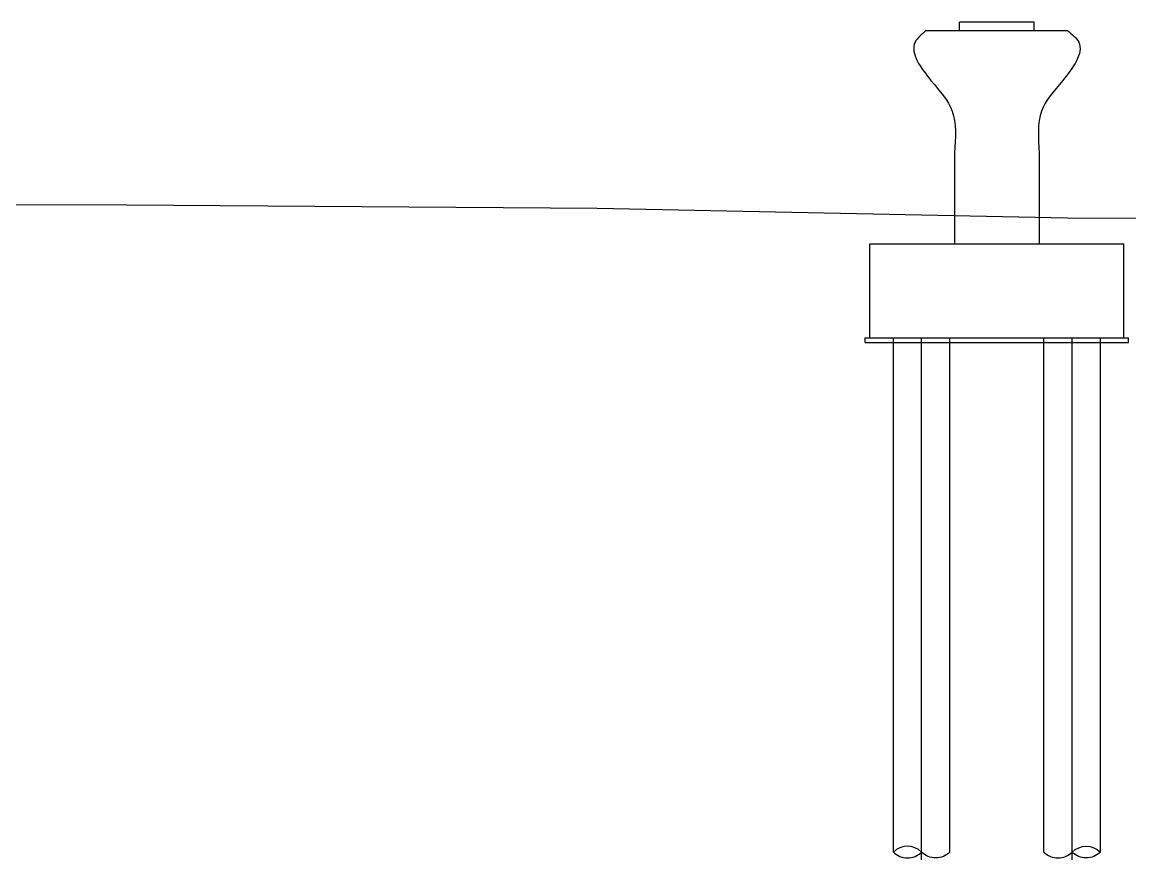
# Model space of a CAD drawing. Extents: x 1767995 to 4174245, y 542814 to 862564.
# Drawn here: x 2617703 to 2641249, y 566402 to 584197 of the extents above; entities that cross this region are included whole.
import ezdxf

# ---------------------------------------------------------------- set-up
doc = ezdxf.new("R2010")
doc.units = 0
doc.header["$LTSCALE"] = 3500
doc.layers.add('纵_地面线', color=30, linetype='Continuous')

# ---------------------------------------------------------------- blocks, each defined once
blk = doc.blocks.new('sdfsdff23ewr')
for p, q in [((5551005, 1459448), (5551005, 1459627)), ((5552597, 1459627), (5551005, 1459627)), ((5552597, 1459448), (5552597, 1459627)), ((5550301, 1459448), (5553301, 1459448)), ((5550301, 1459448), (5553301, 1459448)), ((5550901, 1456850), (5550901, 1454919)), ((5552701, 1456850), (5552701, 1454919)), ((5549101, 1452919), (5549101, 1454919)), ((5549101, 1454919), (5554501, 1454919)), ((5550801, 1454919), (5552801, 1454919)), ((5550801, 1454919), (5552801, 1454919)), ((5554501, 1452919), (5554501, 1454919)), ((5549001, 1452919), (5554601, 1452919)), ((5549001, 1452819), (5549001, 1452919)), ((5549001, 1452819), (5554601, 1452819)), ((5549101, 1452919), (5554501, 1452919)), ((5549601, 1441998), (5549601, 1452919)), ((5550201, 1441832), (5550201, 1452919)), ((5550801, 1441998), (5550801, 1452919)), ((5552801, 1441998), (5552801, 1452919)), ((5553401, 1441832), (5553401, 1452919)), ((5554001, 1441998), (5554001, 1452919)), ((5554601, 1452819), (5554601, 1452919))]:
    blk.add_line(p, q)
for points in [[(5550801, 1441998, -0.416), (5550201, 1441998, 0.408), (5549601, 1441998, 0.416), (5550201, 1441998, 0.416)], [(5552801, 1441998, 0.416), (5553401, 1441998, -0.408), (5554001, 1441998, -0.416), (5553401, 1441998, -0.416)]]:
    blk.add_lwpolyline(points, format="xyb")
for points in [[(5550301, 1459448), (5550063, 1459201), (5550401, 1458389), (5550851, 1457739), (5550901, 1456850)], [(5553301, 1459448), (5553540, 1459201), (5553202, 1458389), (5552752, 1457739), (5552701, 1456850)]]:
    blk.add_spline(points, degree=3)

msp = doc.modelspace()

# ---------------------------------------------------------------- linework, layer by layer
at = {"layer": '纵_地面线', "color": 5, "flags": 128}
msp.add_lwpolyline([(2563422.8, 579591.8), (2569922.8, 580706.6), (2579922.8, 581025.6), (2589922.8, 580502.6), (2599922.8, 580336.6), (2609922.8, 580327.6), (2619922.8, 580313.6), (2629922.8, 580244.6), (2639922.8, 580041.6), (2649922.8, 580008.6), (2659922.8, 580178.6), (2669922.8, 580262.6), (2679922.8, 580345.6), (2689922.8, 580408.6), (2699922.8, 580404.6), (2703550.4, 580407.5)], dxfattribs=at)

# ---------------------------------------------------------------- block references
msp.add_blockref('sdfsdff23ewr', (-2913378.7, -875430.4))

doc.saveas('drawing.dxf')
